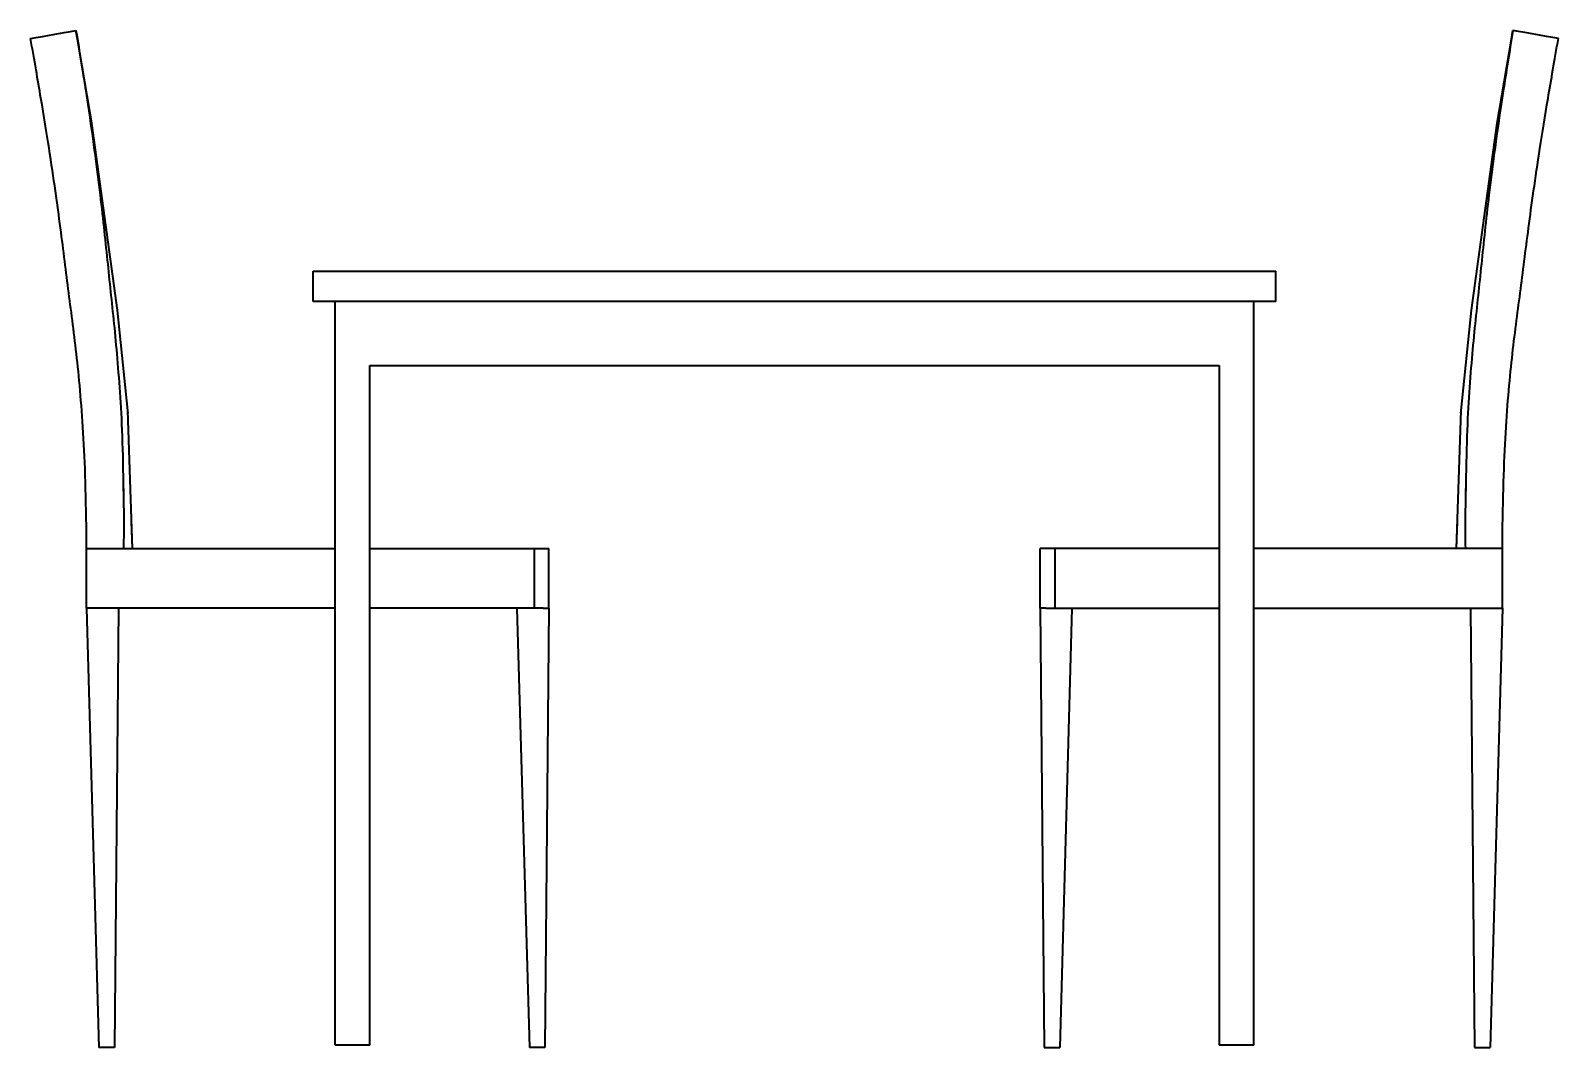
# Model space of a CAD drawing. Header units: millimetres. Extents: x -439.48 to -438.04, y -22.56 to -21.6.
import ezdxf

# ---------------------------------------------------------------- set-up
doc = ezdxf.new("R2010")
doc.units = ezdxf.units.MM
doc.layers.add('G-PLANOTM', color=6, linetype='Continuous', lineweight=40)

msp = doc.modelspace()

# ---------------------------------------------------------------- linework, layer by layer
at = {"layer": 'G-PLANOTM', "color": 0}
for p, q in [((-439.4772, -21.6066), (-439.472, -21.6057)), ((-439.472, -21.6057), (-439.4659, -21.6046)), ((-439.4659, -21.6046), (-439.4592, -21.6034)), ((-439.4592, -21.6034), (-439.4523, -21.6022)), ((-439.4523, -21.6022), (-439.4456, -21.601)), ((-439.4456, -21.601), (-439.4395, -21.6)), ((-439.4395, -21.6), (-439.4344, -21.5991)), ((-439.4329, -21.6071), (-439.4344, -21.5991)), ((-439.4329, -21.6071), (-439.4344, -21.5991)), ((-439.4229, -21.6667), (-439.4329, -21.6071)), ((-439.4196, -21.6862), (-439.4329, -21.6071)), ((-438.0968, -21.6862), (-438.0834, -21.6071)), ((-438.0935, -21.6667), (-438.0834, -21.6071)), ((-438.0834, -21.6071), (-438.082, -21.5991)), ((-438.0834, -21.6071), (-438.082, -21.5991)), ((-438.0769, -21.6), (-438.082, -21.5991)), ((-438.0707, -21.601), (-438.0769, -21.6)), ((-438.064, -21.6022), (-438.0707, -21.601)), ((-438.0571, -21.6034), (-438.064, -21.6022)), ((-438.0504, -21.6046), (-438.0571, -21.6034)), ((-438.0443, -21.6057), (-438.0504, -21.6046)), ((-438.0392, -21.6066), (-438.0443, -21.6057)), ((-439.4196, -21.6862), (-439.4205, -21.6806)), ((-438.0968, -21.6862), (-438.0958, -21.6806)), ((-439.3953, -21.8623), (-439.4196, -21.6862)), ((-438.121, -21.8623), (-438.0968, -21.6862)), ((-439.2113, -21.8256), (-438.3051, -21.8256)), ((-439.2113, -21.854), (-439.2113, -21.8256)), ((-438.3051, -21.854), (-438.3051, -21.8256)), ((-438.3051, -21.854), (-439.2113, -21.854)), ((-439.1905, -22.554), (-439.1905, -21.854)), ((-438.3259, -22.554), (-438.3259, -21.854)), ((-439.3855, -21.9568), (-439.3953, -21.8623)), ((-438.1308, -21.9568), (-438.121, -21.8623)), ((-439.1577, -21.9142), (-438.3586, -21.9142)), ((-439.1577, -22.554), (-439.1577, -21.9142)), ((-438.3586, -21.9142), (-438.3586, -22.554)), ((-439.3854, -21.9592), (-439.3855, -21.9568)), ((-439.3812, -22.0867), (-439.3855, -21.9568)), ((-438.1351, -22.0867), (-438.1308, -21.9568)), ((-438.1309, -21.9592), (-438.1308, -21.9568)), ((-439.3812, -22.0867), (-439.3821, -22.0613)), ((-438.1351, -22.0867), (-438.1343, -22.0613)), ((-439.4245, -22.0867), (-439.1905, -22.0867)), ((-439.1577, -22.0867), (-439.0033, -22.0867)), ((-439.0033, -22.0867), (-439.0003, -22.0867)), ((-439.0033, -22.0867), (-439.0033, -22.1429)), ((-439.0003, -22.0867), (-438.9974, -22.0867)), ((-438.9974, -22.0867), (-438.9948, -22.0867)), ((-438.9948, -22.0867), (-438.9925, -22.0867)), ((-438.9925, -22.0867), (-438.9908, -22.0867)), ((-438.9908, -22.0867), (-438.9898, -22.0867)), ((-438.9898, -22.0867), (-438.9894, -22.0867)), ((-438.9894, -22.1429), (-438.9894, -22.0867)), ((-438.5269, -22.1429), (-438.5269, -22.0867)), ((-438.5266, -22.0867), (-438.5269, -22.0867)), ((-438.5255, -22.0867), (-438.5266, -22.0867)), ((-438.5238, -22.0867), (-438.5255, -22.0867)), ((-438.5216, -22.0867), (-438.5238, -22.0867)), ((-438.5189, -22.0867), (-438.5216, -22.0867)), ((-438.516, -22.0867), (-438.5189, -22.0867)), ((-438.5131, -22.0867), (-438.516, -22.0867)), ((-438.3586, -22.0867), (-438.5131, -22.0867)), ((-438.5131, -22.0867), (-438.5131, -22.1429)), ((-438.0919, -22.0867), (-438.3259, -22.0867)), ((-439.4245, -22.1429), (-439.4245, -22.088)), ((-438.0919, -22.1429), (-438.0919, -22.088)), ((-439.1905, -22.1429), (-439.4245, -22.1429)), ((-439.4245, -22.1429), (-439.4128, -22.5563)), ((-439.3945, -22.1429), (-439.3982, -22.5563)), ((-439.0194, -22.1429), (-439.1577, -22.1429)), ((-439.0033, -22.1429), (-439.0194, -22.1429)), ((-439.0194, -22.1429), (-439.0077, -22.5563)), ((-439.0003, -22.1429), (-439.0033, -22.1429)), ((-438.9974, -22.1429), (-439.0003, -22.1429)), ((-438.9948, -22.1429), (-438.9974, -22.1429)), ((-438.9948, -22.1429), (-438.9894, -22.1429)), ((-438.9894, -22.1429), (-438.9931, -22.5563)), ((-438.5269, -22.1429), (-438.5232, -22.5563)), ((-438.5216, -22.1429), (-438.5269, -22.1429)), ((-438.5216, -22.1429), (-438.5189, -22.1429)), ((-438.5189, -22.1429), (-438.516, -22.1429)), ((-438.516, -22.1429), (-438.5131, -22.1429)), ((-438.5131, -22.1429), (-438.497, -22.1429)), ((-438.497, -22.1429), (-438.5086, -22.5563)), ((-438.497, -22.1429), (-438.3586, -22.1429)), ((-438.3259, -22.1429), (-438.0919, -22.1429)), ((-438.1218, -22.1429), (-438.1181, -22.5563)), ((-438.0919, -22.1429), (-438.1035, -22.5563)), ((-439.3982, -22.5563), (-439.4128, -22.5563)), ((-439.1577, -22.554), (-439.1905, -22.554)), ((-438.9931, -22.5563), (-439.0077, -22.5563)), ((-438.5232, -22.5563), (-438.5086, -22.5563)), ((-438.3259, -22.554), (-438.3586, -22.554)), ((-438.1181, -22.5563), (-438.1035, -22.5563))]:
    msp.add_line(p, q, dxfattribs=at)
for points in [[(-439.4245, -22.088), (-439.4246, -22.0458), (-439.4267, -21.9779), (-439.4322, -21.9172), (-439.4373, -21.8756), (-439.4412, -21.846), (-439.4449, -21.8163), (-439.4489, -21.7853), (-439.4536, -21.7508), (-439.4595, -21.7111), (-439.4671, -21.6642), (-439.4735, -21.627), (-439.4772, -21.6066)], [(-438.0919, -22.088), (-438.0917, -22.0458), (-438.0896, -21.9779), (-438.0842, -21.9172), (-438.0791, -21.8756), (-438.0751, -21.846), (-438.0714, -21.8163), (-438.0674, -21.7853), (-438.0627, -21.7508), (-438.0568, -21.7111), (-438.0493, -21.6642), (-438.0428, -21.627), (-438.0392, -21.6066)]]:
    msp.add_open_spline(points, degree=3, knots=[-0.998099, -0.998099, -0.998099, -0.998099, -0.8333333, -0.6666667, -0.5833333, -0.5, -0.4166667, -0.3333333, -0.25, -0.1666667, -0.0833333, 0, 0, 0, 0], dxfattribs=at)
for points in [[(-439.4344, -21.5991), (-439.4309, -21.6197), (-439.4279, -21.6385), (-439.4252, -21.6558)], [(-438.082, -21.5991), (-438.0854, -21.6197), (-438.0884, -21.6385), (-438.0911, -21.6558)], [(-439.4252, -21.6558), (-439.4226, -21.6732), (-439.4203, -21.689), (-439.4182, -21.7036)], [(-438.0911, -21.6558), (-438.0938, -21.6732), (-438.0961, -21.689), (-438.0981, -21.7036)], [(-439.4182, -21.7036), (-439.4162, -21.7183), (-439.4145, -21.7317), (-439.4129, -21.7443)], [(-438.0981, -21.7036), (-438.1001, -21.7183), (-438.1019, -21.7317), (-438.1034, -21.7443)], [(-439.4129, -21.7443), (-439.4113, -21.7569), (-439.41, -21.7685), (-439.4088, -21.7796)], [(-438.1034, -21.7443), (-438.105, -21.7569), (-438.1063, -21.7685), (-438.1076, -21.7796)], [(-439.4088, -21.7796), (-439.4075, -21.7907), (-439.4064, -21.8011), (-439.4054, -21.8113)], [(-438.1076, -21.7796), (-438.1088, -21.7907), (-438.1099, -21.8011), (-438.1109, -21.8113)], [(-439.4054, -21.8113), (-439.4043, -21.8214), (-439.4023, -21.8411), (-439.3991, -21.8709), (-439.397, -21.8921), (-439.396, -21.9035)], [(-438.1109, -21.8113), (-438.112, -21.8214), (-438.114, -21.8411), (-438.1172, -21.8709), (-438.1194, -21.8921), (-438.1204, -21.9035)], [(-439.396, -21.9035), (-439.395, -21.9148), (-439.3941, -21.9271), (-439.3932, -21.9396)], [(-438.1204, -21.9035), (-438.1214, -21.9148), (-438.1223, -21.9271), (-438.1232, -21.9396)], [(-439.3932, -21.9396), (-439.3923, -21.9524), (-439.3915, -21.9652), (-439.391, -21.9812)], [(-438.1232, -21.9396), (-438.124, -21.9524), (-438.1249, -21.9652), (-438.1253, -21.9812)], [(-439.391, -21.9812), (-439.3904, -21.9962), (-439.3902, -22.0141), (-439.39, -22.0326)], [(-438.1253, -21.9812), (-438.1259, -21.9962), (-438.1262, -22.0141), (-438.1263, -22.0326)], [(-439.3897, -22.0301), (-439.3895, -22.0474), (-439.3894, -22.0662), (-439.3896, -22.0866)], [(-438.1266, -22.0301), (-438.1269, -22.0474), (-438.1269, -22.0662), (-438.1268, -22.0866)]]:
    msp.add_open_spline(points, degree=3, dxfattribs=at)

doc.saveas('drawing.dxf')
